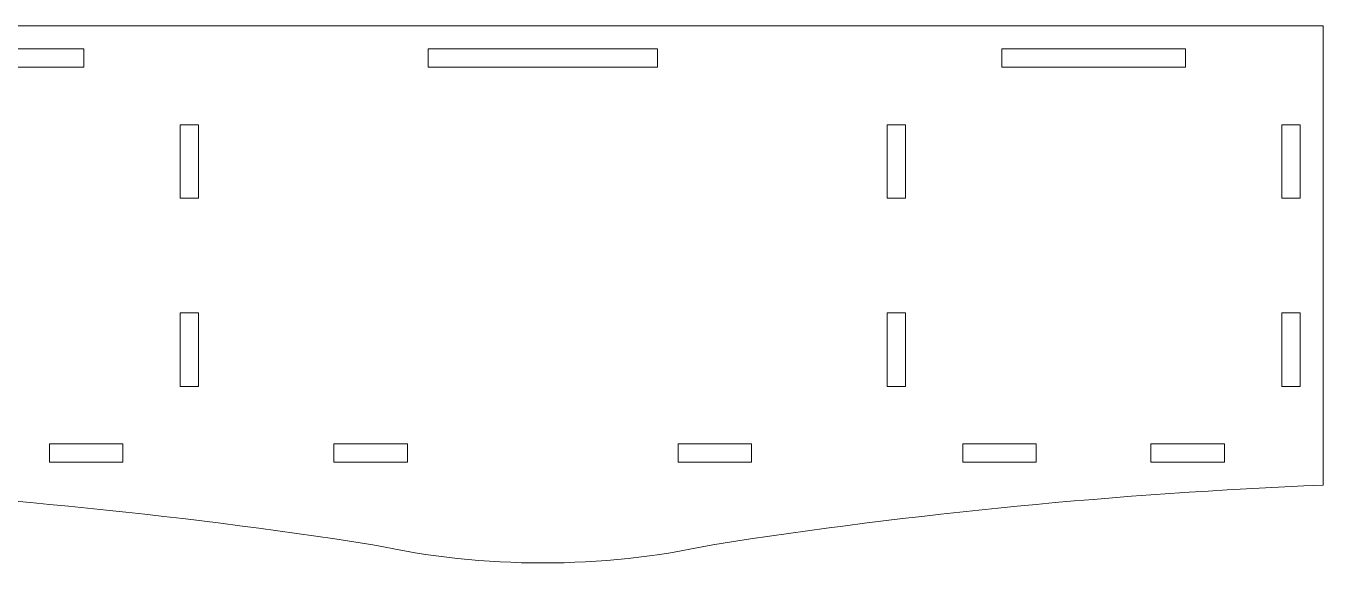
# Model space of a CAD drawing. Header units: millimetres. Extents: x -460 to 68, y -58 to 559.
# Drawn here: x -224.2 to 58.4, y 167.7 to 286 of the extents above; entities that cross this region are included whole.
import ezdxf

# ---------------------------------------------------------------- set-up
doc = ezdxf.new("R2010")
doc.units = ezdxf.units.MM
doc.linetypes.add('K5LT32768', pattern=[0])
doc.linetypes.add('K5LT32769', pattern=[0])
doc.layers.add('layer 1', color=7, linetype='Continuous')

msp = doc.modelspace()

# ---------------------------------------------------------------- linework, layer by layer
at = {"layer": 'layer 1', "color": 5, "linetype": 'K5LT32769', "lineweight": 9, "true_color": 0x0000ff}
msp.add_open_spline([(58.3761, 285.9731), (58.3761, 285.9731), (58.3761, 185.9731), (58.3761, 185.9731), (13.8395, 184.1749), (-30.5588, 179.8442), (-74.6034, 173.0021), (-98.9994, 167.7045), (-124.2483, 167.7045), (-148.6443, 173.0021), (-192.689, 179.8442), (-237.0871, 184.1749), (-281.6238, 185.9731), (-281.6238, 185.9731), (-281.6238, 285.9731), (-281.6238, 285.9731), (58.3761, 285.9731), (58.3761, 285.9731)], degree=3, knots=[0, 0, 0, 0, 0.14285714, 0.14285714, 0.14285714, 0.28571429, 0.28571429, 0.28571429, 0.42857143, 0.42857143, 0.42857143, 0.57142857, 0.57142857, 0.57142857, 0.71428571, 0.71428571, 1, 1, 1, 1], dxfattribs=at)
at = {"layer": 'layer 1', "color": 1, "linetype": 'K5LT32768', "lineweight": 9, "true_color": 0xff0000}
for points in [[(-251.6238, 280.9731), (-251.6238, 280.9731), (-211.6238, 280.9731), (-211.6238, 280.9731), (-211.6238, 276.9731), (-211.6238, 276.9731), (-251.6238, 276.9731), (-251.6238, 276.9731), (-251.6238, 280.9731), (-251.6238, 280.9731)], [(-136.6239, 280.9731), (-136.6239, 280.9731), (-86.6239, 280.9731), (-86.6239, 280.9731), (-86.6239, 276.9731), (-86.6239, 276.9731), (-136.6239, 276.9731), (-136.6239, 276.9731), (-136.6239, 280.9731), (-136.6239, 280.9731)], [(-11.6239, 280.9731), (-11.6239, 280.9731), (28.3761, 280.9731), (28.3761, 280.9731), (28.3761, 276.9731), (28.3761, 276.9731), (-11.6239, 276.9731), (-11.6239, 276.9731), (-11.6239, 280.9731), (-11.6239, 280.9731)], [(-190.6239, 264.4731), (-190.6239, 264.4731), (-186.6239, 264.4731), (-186.6239, 264.4731), (-186.6239, 248.4731), (-186.6239, 248.4731), (-190.6239, 248.4731), (-190.6239, 248.4731), (-190.6239, 264.4731), (-190.6239, 264.4731)], [(-32.6239, 264.4731), (-32.6239, 264.4731), (-36.6239, 264.4731), (-36.6239, 264.4731), (-36.6239, 248.4731), (-36.6239, 248.4731), (-32.6239, 248.4731), (-32.6239, 248.4731), (-32.6239, 264.4731), (-32.6239, 264.4731)], [(53.3761, 264.4731), (53.3761, 264.4731), (49.3761, 264.4731), (49.3761, 264.4731), (49.3761, 248.4731), (49.3761, 248.4731), (53.3761, 248.4731), (53.3761, 248.4731), (53.3761, 264.4731), (53.3761, 264.4731)], [(-190.6239, 223.4731), (-190.6239, 223.4731), (-186.6239, 223.4731), (-186.6239, 223.4731), (-186.6239, 207.4731), (-186.6239, 207.4731), (-190.6239, 207.4731), (-190.6239, 207.4731), (-190.6239, 223.4731), (-190.6239, 223.4731)], [(-32.6239, 223.4731), (-32.6239, 223.4731), (-36.6239, 223.4731), (-36.6239, 223.4731), (-36.6239, 207.4731), (-36.6239, 207.4731), (-32.6239, 207.4731), (-32.6239, 207.4731), (-32.6239, 223.4731), (-32.6239, 223.4731)], [(53.3761, 223.4731), (53.3761, 223.4731), (49.3761, 223.4731), (49.3761, 223.4731), (49.3761, 207.4731), (49.3761, 207.4731), (53.3761, 207.4731), (53.3761, 207.4731), (53.3761, 223.4731), (53.3761, 223.4731)], [(-219.1238, 194.9731), (-219.1238, 194.9731), (-203.1238, 194.9731), (-203.1238, 194.9731), (-203.1238, 190.9731), (-203.1238, 190.9731), (-219.1238, 190.9731), (-219.1238, 190.9731), (-219.1238, 194.9731), (-219.1238, 194.9731)], [(-157.1239, 194.9731), (-157.1239, 194.9731), (-141.1239, 194.9731), (-141.1239, 194.9731), (-141.1239, 190.9731), (-141.1239, 190.9731), (-157.1239, 190.9731), (-157.1239, 190.9731), (-157.1239, 194.9731), (-157.1239, 194.9731)], [(-82.1239, 194.9731), (-82.1239, 194.9731), (-66.1239, 194.9731), (-66.1239, 194.9731), (-66.1239, 190.9731), (-66.1239, 190.9731), (-82.1239, 190.9731), (-82.1239, 190.9731), (-82.1239, 194.9731), (-82.1239, 194.9731)], [(-4.1239, 194.9731), (-4.1239, 194.9731), (-20.1239, 194.9731), (-20.1239, 194.9731), (-20.1239, 190.9731), (-20.1239, 190.9731), (-4.1239, 190.9731), (-4.1239, 190.9731), (-4.1239, 194.9731), (-4.1239, 194.9731)], [(36.8761, 194.9731), (36.8761, 194.9731), (20.8761, 194.9731), (20.8761, 194.9731), (20.8761, 190.9731), (20.8761, 190.9731), (36.8761, 190.9731), (36.8761, 190.9731), (36.8761, 194.9731), (36.8761, 194.9731)]]:
    msp.add_open_spline(points, degree=3, knots=[0, 0, 0, 0, 0.2, 0.2, 0.4, 0.4, 0.6, 0.6, 1, 1, 1, 1], dxfattribs=at)

doc.saveas('drawing.dxf')
